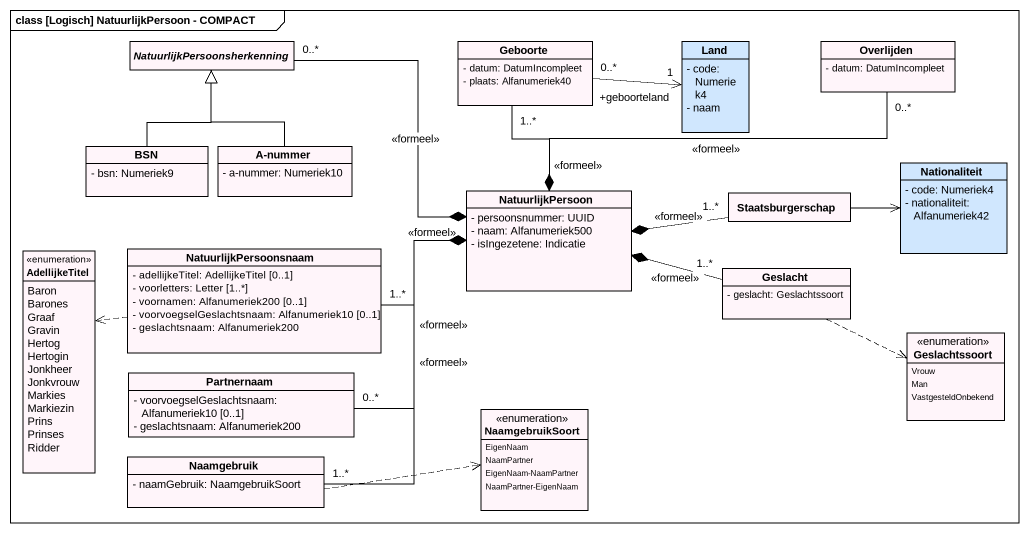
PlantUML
@startuml
mainframe class [Logisch] NatuurlijkPersoon - COMPACT
hide circle
hide empty members
skinparam classAttributeIconSize 0
abstract class NatuurlijkPersoonsherkenning #FFF5FA
class Geboorte #FFF5FA {
  - datum: DatumIncompleet
  - plaats: Alfanumeriek40
}
class Land #D0E7FE {
  - code: Numeriek4
  - naam
}
class Overlijden #FFF5FA {
  - datum: DatumIncompleet
}
class BSN #FFF5FA {
  - bsn: Numeriek9
}
class "A-nummer" as A_nummer #FFF5FA {
  - a-nummer: Numeriek10
}
class NatuurlijkPersoon #FFF5FA {
  - persoonsnummer: UUID
  - naam: Alfanumeriek500
  - isIngezetene: Indicatie
}
class Staatsburgerschap #FFF5FA
class Nationaliteit #D0E7FE {
  - code: Numeriek4
  - nationaliteit: Alfanumeriek42
}
class NatuurlijkPersoonsnaam #FFF5FA {
  - adellijkeTitel: AdellijkeTitel [0..1]
  - voorletters: Letter [1..*]
  - voornamen: Alfanumeriek200 [0..1]
  - voorvoegselGeslachtsnaam: Alfanumeriek10 [0..1]
  - geslachtsnaam: Alfanumeriek200
}
enum AdellijkeTitel #FFF5FA {
  Baron
  Barones
  Graaf
  Gravin
  Hertog
  Hertogin
  Jonkheer
  Jonkvrouw
  Markies
  Markiezin
  Prins
  Prinses
  Ridder
}
class Geslacht #FFF5FA {
  - geslacht: Geslachtssoort
}
enum Geslachtssoort #FFF5FA {
  Vrouw
  Man
  VastgesteldOnbekend
}
class Partnernaam #FFF5FA {
  - voorvoegselGeslachtsnaam: Alfanumeriek10 [0..1]
  - geslachtsnaam: Alfanumeriek200
}
enum NaamgebruikSoort #FFF5FA {
  EigenNaam
  NaamPartner
  EigenNaam-NaamPartner
  NaamPartner-EigenNaam
}
class Naamgebruik #FFF5FA {
  - naamGebruik: NaamgebruikSoort
}
NatuurlijkPersoonsherkenning "0..*" -right-* NatuurlijkPersoon : <<formeel>>
Geboorte "0..*" -right-> "+geboorteland\n1" Land
Geboorte "1..*" --* NatuurlijkPersoon : <<formeel>>
Overlijden "0..*" -left-* NatuurlijkPersoon : <<formeel>>
BSN -up-|> NatuurlijkPersoonsherkenning
A_nummer -up-|> NatuurlijkPersoonsherkenning
Staatsburgerschap "1..*" -left-* NatuurlijkPersoon : <<formeel>>
Staatsburgerschap -right-> Nationaliteit
NatuurlijkPersoonsnaam "1..*" -right-* NatuurlijkPersoon : <<formeel>>
NatuurlijkPersoonsnaam .left.> AdellijkeTitel
Geslacht "1..*" -left-* NatuurlijkPersoon : <<formeel>>
Geslacht .right.> Geslachtssoort
Partnernaam "0..*" -right-* NatuurlijkPersoon : <<formeel>>
Naamgebruik "1..*" -up-* NatuurlijkPersoon : <<formeel>>
Naamgebruik .right.> NaamgebruikSoort
@enduml
